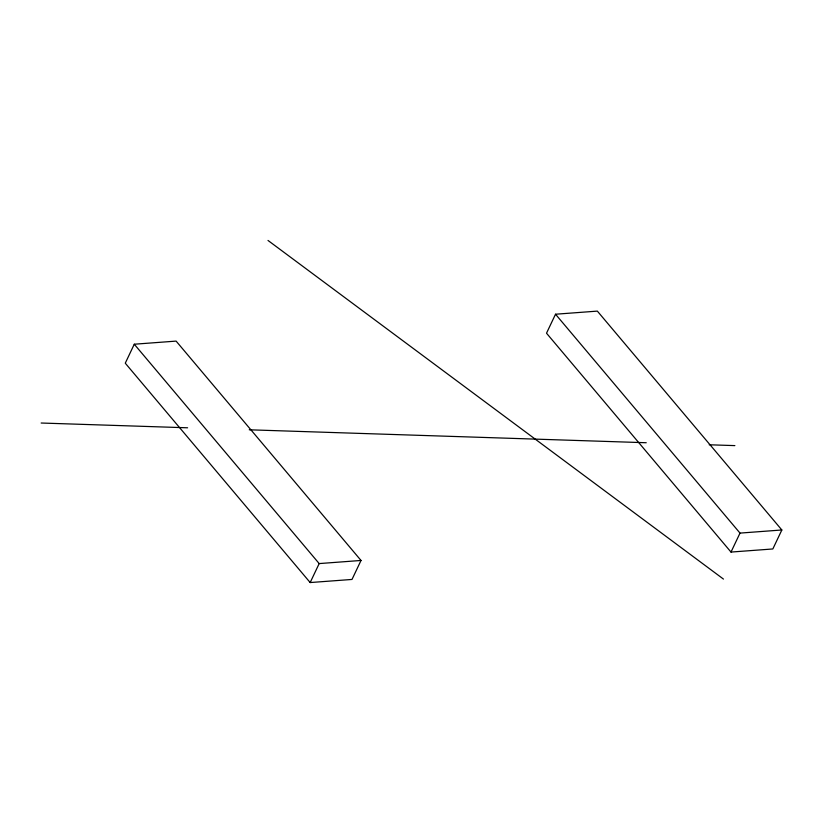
<?xml version="1.0" encoding="UTF-8"?>
<svg xmlns="http://www.w3.org/2000/svg" width="823" height="823" viewBox="0 0 823 823"><rect width="100%" height="100%" fill="white"/><g stroke="black" fill="none" stroke-linecap="round" stroke-linejoin="round"><path stroke-width="1.23" d="M134.272 344.22L125.271 363.19L310.168 582.55L352.007 579.443L361.019 560.463L176.112 341.103L134.272 344.22L319.18 563.58L361.019 560.463M310.168 582.55L319.18 563.58M555.525 314.221L546.513 333.202L730.999 552.068L772.838 548.962L781.85 529.981L597.354 311.115L555.525 314.221L740.011 533.098L781.85 529.981M730.999 552.068L740.011 533.098M41.15 423.022L187.603 427.795M249.266 429.801L646.24 442.733M709.189 444.78L734.877 445.613M268 240.45L723.448 579.073"/></g></svg>
